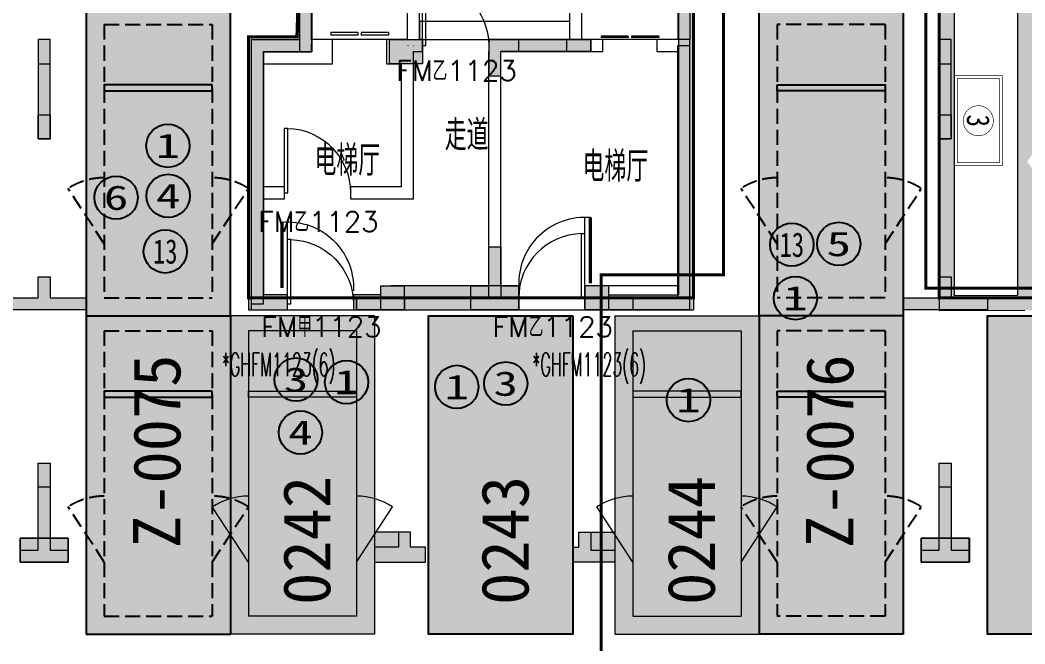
# Model space of a CAD drawing. Extents: x -264757 to 1033689, y 4049843 to 4347093.
# Drawn here: x -66683 to -49958, y 4122348 to 4132734 of the extents above; entities that cross this region are included whole.
import ezdxf
from ezdxf.enums import TextEntityAlignment as Align

# ---------------------------------------------------------------- set-up
doc = ezdxf.new("R2010")
doc.units = 0
doc.header["$LTSCALE"] = 1000
doc.header["$MEASUREMENT"] = 0
doc.linetypes.add('AX-01DK-PB01$1$A-001-车位参照B1$0$A-001-车位参照B1$0$A-001-车位参照B1$0$A-H4-001-基本图形$0$A-001-车位B1$0$DASH', pattern=[0.35, 0.25, -0.1])
doc.linetypes.add('DASH', pattern=[0.35, 0.25, -0.1])
doc.layers.get('0').update_dxf_attribs({"color": 8})
doc.layers.add('AX-01DK-PB01$0$AX-01DK-PB01$0$AX-001DK-01-PB01-02$0$A-3-WinF(Text)', color=8, linetype='Continuous', plot=False)
doc.layers.add('AX-01DK-PB01$0$AX-03CK-02-PB01$0$AX-03CK-02-PB01$0$WINDOW_TEXT', color=8, linetype='Continuous', plot=False)
for name, color, linetype in [('AX-01DK-PB01$0$AX-03CK-02-PB01$0$AX-03CK-02-PB01$0$PUB_HATCH', 8, 'Continuous'), ('PUB_HATCH', 8, 'Continuous'), ('不利因素13-紧邻铁爬梯', 7, 'Continuous'), ('不利因素3-紧邻房间出入口', 7, 'Continuous'), ('不利因素4-紧邻行车坡道', 7, 'Continuous'), ('不利因素5-单面靠墙', 7, 'Continuous'), ('不利因素6-双面靠墙', 7, 'Continuous'), ('不利因素9-坡道上停车', 7, 'Continuous'), ('不可售车位', 255, 'Continuous'), ('子母车位', 7, 'Continuous'), ('普通车位', 7, 'Continuous')]:
    doc.layers.add(name, color=color, linetype=linetype)
doc.layers.add('无关图层', color=8, linetype='Continuous', lineweight=0)
doc.layers.add('车位归属楼栋范围线', color=7, linetype='Continuous', true_color=0x19e6c7)
doc.styles.add('AX-01DK-PB01$0$AX-01DK-PB01$0$AX-001DK-01-PB01-02$0$_TCH_WINDOW', font='SIMPLEX', dxfattribs={"bigfont": 'GBCBIG'})
doc.styles.add('AX-01DK-PB01$0$AX-01DK-PB01$0$Standard', font='gbenor.shx', dxfattribs={"bigfont": 'gbcbig.shx'})
doc.styles.add('AX-01DK-PB01$0$AX-03CK-02-PB01$0$AX-03CK-02-PB01$0$_TCH_DIM_T3', font='SIMPLEX', dxfattribs={"width": 0.705882, "bigfont": 'GBCBIG'})
doc.styles.add('AX-ACK-BIANH1$0$黑体', font='simhei.ttf')
doc.styles.add('AX-ACK-P01-WALL$0$黑体', font='simhei.ttf')
doc.styles.add('SX-ACK-PB01-WNC-ALL$0$黑体', font='simhei.ttf')
doc.styles.add('坑编号', font='', dxfattribs={"width": 0.8})
doc.styles.add('黑体', font='simhei.ttf')
doc.styles.get('坑编号').set_extended_font_data('SimSun')

# ---------------------------------------------------------------- blocks, each defined once
blk = doc.blocks.new('SX-ACK-PB01-WNC-ALL$0$20200722.21182536')
at = {"layer": '不利因素3-紧邻房间出入口', "true_color": 0xe4d218}
h = blk.add_hatch(color=52, dxfattribs=at)
h.dxf.hatch_style = 1
edge = h.paths.add_edge_path()
edge.add_arc((360, 360), 360, 0, 360)
at = {"layer": '不利因素3-紧邻房间出入口'}
blk.add_circle((360, 360), 360, dxfattribs=at)
at = {"layer": '不利因素3-紧邻房间出入口', "style": 'SX-ACK-PB01-WNC-ALL$0$黑体', "width": 1.390625}
blk.add_text('3', height=407, dxfattribs=at).set_placement((156, 156), (564, 156), align=Align.FIT)
blk = doc.blocks.new('SX-ACK-PB01-WNC-ALL$0$20200722.21183209')
at = {"layer": '不利因素5-单面靠墙', "true_color": 0x6d711d}
h = blk.add_hatch(color=66, dxfattribs=at)
h.dxf.hatch_style = 1
edge = h.paths.add_edge_path()
edge.add_arc((360, 360), 360, 0, 360)
at = {"layer": '不利因素5-单面靠墙'}
blk.add_circle((360, 360), 360, dxfattribs=at)
at = {"layer": '不利因素5-单面靠墙', "style": 'SX-ACK-PB01-WNC-ALL$0$黑体', "width": 1.390625}
blk.add_text('5', height=407, dxfattribs=at).set_placement((156, 156), (564, 156), align=Align.FIT)
blk = doc.blocks.new('20200722.21182971')
at = {"layer": '不利因素4-紧邻行车坡道', "true_color": 0x9591ce}
h = blk.add_hatch(color=193, dxfattribs=at)
h.dxf.hatch_style = 1
edge = h.paths.add_edge_path()
edge.add_arc((360, 360), 360, 0, 360)
at = {"layer": '不利因素4-紧邻行车坡道'}
blk.add_circle((360, 360), 360, dxfattribs=at)
at = {"layer": '不利因素4-紧邻行车坡道', "style": '黑体', "width": 1.390625}
blk.add_text('4', height=407, dxfattribs=at).set_placement((156, 156), (564, 156), align=Align.FIT)
blk = doc.blocks.new('SX-ACK-PB01-WNC-ALL$0$20200722.21183455')
at = {"layer": '不利因素6-双面靠墙', "true_color": 0xf2b47b}
h = blk.add_hatch(color=31, dxfattribs=at)
h.dxf.hatch_style = 1
edge = h.paths.add_edge_path()
edge.add_arc((360, 360), 360, 0, 360)
at = {"layer": '不利因素6-双面靠墙'}
blk.add_circle((360, 360), 360, dxfattribs=at)
at = {"layer": '不利因素6-双面靠墙', "style": 'SX-ACK-PB01-WNC-ALL$0$黑体', "width": 1.390625}
blk.add_text('6', height=407, dxfattribs=at).set_placement((156, 156), (564, 156), align=Align.FIT)
blk = doc.blocks.new('20200722.22094563')
at = {"layer": '不利因素13-紧邻铁爬梯', "true_color": 0x9bc530}
h = blk.add_hatch(color=62, dxfattribs=at)
h.dxf.hatch_style = 1
edge = h.paths.add_edge_path()
edge.add_arc((360, 360), 360, 0, 360)
at = {"layer": '不利因素13-紧邻铁爬梯'}
blk.add_circle((360, 360), 360, dxfattribs=at)
at = {"layer": '不利因素13-紧邻铁爬梯', "style": '黑体', "width": 0.695313}
blk.add_text('13', height=407.3, dxfattribs=at).set_placement((156, 156), (564, 156), align=Align.FIT)
blk = doc.blocks.new('销控车位')
at = {"layer": '不可售车位', "true_color": 0x757b8a}
h = blk.add_hatch(color=8, dxfattribs=at)
h.dxf.hatch_style = 1
h.paths.add_polyline_path([(2400, 0), (2400, -5300), (0, -5300), (0, 0)])
at = {"layer": '不可售车位', "color": 8, "true_color": 0x757b8a}
blk.add_lwpolyline([(2400, 0), (2400, -5300), (0, -5300), (0, 0)], close=True, dxfattribs=at)
blk = doc.blocks.new('*U109')
at = {"layer": '无关图层', "const_width": 10}
for points in [[(1250, 100), (-250, 100), (-250, 900), (1250, 900)], [(1200, 150), (-200, 150), (-200, 850), (1200, 850)]]:
    blk.add_lwpolyline(points, close=True, dxfattribs=at)
blk.add_lwpolyline([(500, 750, 0.098491), (404, 731, 0.098491), (323, 677, 0.098491), (269, 596, 0.098491), (250, 500, 0.098491), (269, 404, 0.098491), (323, 323, 0.098491), (404, 269, 0.098491), (500, 250, 0.098491), (596, 269, 0.098491), (677, 323, 0.098491), (731, 404, 0.098491), (750, 500, 0.098491), (731, 596, 0.098491), (677, 677, 0.098491), (596, 731, 0.098491)], format="xyb", close=True, dxfattribs=at)
at = {"layer": '无关图层', "style": '坑编号', "width": 0.8}
blk.add_attdef('X', text='', height=380, dxfattribs=at).set_placement((500, 500), align=Align.MIDDLE_CENTER)
blk = doc.blocks.new('fasdfasdfasdfasdfasdf')
at = {"layer": '不利因素9-坡道上停车', "true_color": 0xe0aa15}
h = blk.add_hatch(color=42, dxfattribs=at)
h.dxf.hatch_style = 1
edge = h.paths.add_edge_path()
edge.add_arc((-119587, 4058555), 720, 0, 360)
at = {"layer": '不利因素9-坡道上停车'}
blk.add_circle((-119587, 4058555), 720, dxfattribs=at)
at = {"layer": '不利因素9-坡道上停车', "style": 'AX-ACK-P01-WALL$0$黑体', "width": 1.390625}
blk.add_text('1', height=815, dxfattribs=at).set_placement((-119994, 4058148), (-119180, 4058148), align=Align.FIT)
blk = doc.blocks.new('AX-01DK-PB01$0$AX-03CK-02-PB01$0$AX-03CK-02-PB01$0$$U_DORLIB2D$00000009')
at = {"layer": '无关图层'}
blk.add_line((0.5, 0.219), (0.5, 1.213), dxfattribs=at)
at = {"layer": '无关图层', "const_width": 0.05}
blk.add_lwpolyline([(0.583, 0.219), (0.583, 1.219)], dxfattribs=at)
at = {"layer": '无关图层'}
blk.add_arc((0.5, 0.219), 1.001, 85.224, 182.3859, dxfattribs=at)
blk = doc.blocks.new('_FZH')
blk.add_lwpolyline([(-0.5, -0.5), (0.5, -0.5), (0.5, 0.5), (-0.5, 0.5)], close=True)
at = {"layer": 'PUB_HATCH'}
blk.add_solid([(-0.5, -0.5), (0.5, -0.5), (-0.5, 0.5), (0.5, 0.5)], dxfattribs=at)
blk = doc.blocks.new('AX-01DK-PB01$0$AX-01DK-PB01$0$$DorLib2D$00000001')
at = {"layer": '无关图层'}
for p, q in [((0.45, 0.975), (0.5, 0.975)), ((0.45, 0), (0.45, 0.975)), ((0.5, 0), (0.5, 0.975)), ((0.5, 0), (0.45, 0))]:
    blk.add_line(p, q, dxfattribs=at)
at = {"layer": '无关图层', "lineweight": 13}
blk.add_arc((0.475, 0), 0.975, 91.4693, 180, dxfattribs=at)
blk = doc.blocks.new('AX-01DK-PB01$0$AX-01DK-PB01$0$AX-001DK-01-PP01$0$AX-001DK-01-PP01$0$$DORLIB2D$00000127')
at = {"layer": '无关图层'}
for points in [[(-0.533, 0.795), (-0.533, 0.69)], [(-0.033, 0.795), (-0.533, 0.795)], [(-0.033, 0.795), (-0.033, 0.69)], [(0.533, 0.795), (0.033, 0.795)], [(0.033, 0.795), (0.033, 0.69)], [(0.533, 0.795), (0.533, 0.69)], [(-0.033, 0.69), (-0.533, 0.69)], [(0.533, 0.69), (0.033, 0.69)], [(0.5, 0.5), (-0.5, 0.5)]]:
    blk.add_lwpolyline(points, dxfattribs=at)
blk = doc.blocks.new('A$C741380cb')
at = {"layer": '子母车位', "true_color": 0x0617f9}
h = blk.add_hatch(color=5, dxfattribs=at)
h.dxf.hatch_style = 1
h.paths.add_polyline_path([(2400, 0), (2400, -10400), (0, -10400), (0, 0)])
blk = doc.blocks.new('A$C7e5eb487')
at = {"layer": '普通车位', "true_color": 0xf18f8e}
h = blk.add_hatch(color=11, dxfattribs=at)
h.dxf.hatch_style = 1
h.paths.add_polyline_path([(2400, 0), (2400, -5300), (0, -5300), (0, 0)])

msp = doc.modelspace()

# ---------------------------------------------------------------- hatches: boundary and pattern name
at = {"layer": 'AX-01DK-PB01$0$AX-03CK-02-PB01$0$AX-03CK-02-PB01$0$PUB_HATCH'}
for points in [[(-49958.5, 4136041.4), (-50083.5, 4135958), (-50083.5, 4130380.2), (-49916.8, 4130380.3), (-49833.5, 4130505.3), (-49833.5, 4135958)], [(-55559.4, 4133783), (-55726.1, 4133783), (-55726.1, 4128158.4), (-55476.1, 4127908.4), (-55476.1, 4133658)], [(-51133.6, 4133908), (-51383.6, 4133658), (-51383.6, 4130578.6), (-51133.6, 4130578.6)], [(-61826.3, 4133031), (-62076.3, 4133031), (-62076.3, 4132457.4), (-61826.3, 4132207.4)], [(-62883.5, 4132457.4), (-62633.5, 4132207.4), (-61826.3, 4132207.4), (-62076.3, 4132457.4)], [(-62633.5, 4132207.4), (-62883.5, 4132457.4), (-62883.5, 4127907.4), (-62633.5, 4128157.4)], [(-51133.5, 4130578.6), (-51383.5, 4130578.6), (-51383.5, 4127900.6), (-51133.5, 4128150.9)], [(-49916.8, 4130380.3), (-50083.5, 4130380.2), (-50083.5, 4128152.2), (-49958.4, 4128069), (-49833.5, 4128152.5), (-49833.5, 4130255.3)], [(-60508.2, 4128305.9), (-60283.4, 4128305.9), (-60283.4, 4127908.1), (-60508.2, 4127908.1), (-60508.2, 4127907.7), (-58382.9, 4127908), (-58383, 4128308), (-60508.2, 4128307.7)], [(-57057.9, 4127908.5), (-57282.9, 4127908.5), (-57283, 4128308.2), (-57282.9, 4127908.2), (-57057.9, 4127908.2)], [(-62883.5, 4127907.4), (-62233.7, 4127907.5), (-62233.8, 4128157.5), (-62633.5, 4128157.4)], [(-60508.2, 4127908.1), (-60683.4, 4127908.1), (-60683.4, 4128157.7), (-61133.8, 4128157.6), (-61133.7, 4127907.6), (-60508.2, 4127907.7)], [(-56882.9, 4128158.2), (-56882.8, 4127908.6), (-57057.9, 4127908.5), (-57057.9, 4127908.2), (-55476.1, 4127908.4), (-55726.1, 4128158.4)], [(-51133.5, 4128150.9), (-51383.5, 4127900.6), (-49958.3, 4127902.4), (-49958.4, 4128069), (-50083.5, 4128152.2)], [(-49958.3, 4127902.4), (-49383.3, 4127903.1), (-49383.6, 4128153.1), (-49833.5, 4128152.5), (-49958.4, 4128069)]]:
    msp.add_hatch(color=256, dxfattribs=at).paths.add_polyline_path(points)
at = {"layer": '无关图层'}
h = msp.add_hatch(color=256, dxfattribs=at)
h.dxf.hatch_style = 1
h.paths.add_polyline_path([(-66383.2, 4130758), (-66183.2, 4130758), (-66183.2, 4132408), (-66383.2, 4132408)])
for points in [[(-66183.2, 4132408), (-66383.2, 4132408), (-66383.2, 4132008), (-66183.2, 4132008)], [(-59983, 4132008), (-60533, 4132008), (-60533, 4132408), (-59983, 4132408)], [(-58683.2, 4131808), (-58683.2, 4132208), (-58383.2, 4132208), (-58383.2, 4132408), (-58883.2, 4132408), (-58883.2, 4131808)], [(-57583, 4132408), (-57183, 4132408), (-57183, 4132208), (-57583, 4132208)], [(-51183.2, 4132408), (-51383.2, 4132408), (-51383.2, 4132008), (-51183.2, 4132008)], [(-66183.2, 4130758), (-66383.2, 4130758), (-66383.2, 4131158), (-66183.2, 4131158)], [(-51183.2, 4130758), (-51383.2, 4130758), (-51383.2, 4131158), (-51183.2, 4131158)], [(-58683.4, 4128308), (-58383, 4128308), (-58383, 4127908), (-59183.4, 4127908), (-59183.4, 4128308), (-58883.4, 4128308), (-58883.2, 4128958), (-58683.2, 4128958)], [(-66183.2, 4128108), (-65583.2, 4128108), (-65583.2, 4127908), (-66983.2, 4127908), (-66983.2, 4128108), (-66383.2, 4128108), (-66383.2, 4128458), (-66183.2, 4128458)], [(-51183.2, 4128108), (-50583.2, 4128108), (-50583.2, 4127908), (-51983.2, 4127908), (-51983.2, 4128108), (-51383.2, 4128108), (-51383.2, 4128458), (-51183.2, 4128458)], [(-61083.4, 4128108), (-60283.2, 4128108), (-60283.2, 4127908), (-61083.4, 4127908)], [(-57283.2, 4128108), (-56483, 4128108), (-56483, 4127908), (-57283.2, 4127908)], [(-66383.2, 4125358), (-66183.2, 4125358), (-66183.2, 4124958), (-66383.2, 4124958)], [(-51383.2, 4125358), (-51183.2, 4125358), (-51183.2, 4124958), (-51383.2, 4124958)], [(-66683.4, 4124108), (-66683.4, 4123708), (-65883.4, 4123708), (-65883.4, 4124108)], [(-59932.8, 4123708), (-59932.8, 4123958), (-60182.8, 4123958), (-60182.8, 4124208), (-60382.8, 4124208), (-60782.8, 4124208), (-60782.8, 4123708), (-60382.8, 4123708)], [(-57483.2, 4123708), (-57483.2, 4123958), (-57383.2, 4123958), (-57383.2, 4124208), (-57183.2, 4124208), (-56783.2, 4124208), (-56783.2, 4123708), (-57183.2, 4123708)], [(-51683.4, 4124108), (-51683.4, 4123708), (-50883.4, 4123708), (-50883.4, 4124108)]]:
    msp.add_hatch(color=256, dxfattribs=at).paths.add_polyline_path(points)
h = msp.add_hatch(color=256, dxfattribs=at)
h.dxf.hatch_style = 1
h.paths.add_polyline_path([(-58683.2, 4132208), (-58683.2, 4131808), (-58883.2, 4131808), (-58883.2, 4132208), (-58883.2, 4132208), (-58883.2, 4132408), (-60033.2, 4132408), (-60033.2, 4132408), (-57533.2, 4132408), (-57533.2, 4132408), (-57183.2, 4132408), (-57183.2, 4132208)])
h = msp.add_hatch(color=256, dxfattribs=at)
h.dxf.hatch_style = 1
h.paths.add_polyline_path([(-51383.2, 4130758), (-51183.2, 4130758), (-51183.2, 4132408), (-51383.2, 4132408)])
h = msp.add_hatch(color=256, dxfattribs=at)
h.dxf.hatch_style = 1
h.paths.add_polyline_path([(-59183.4, 4128108), (-58883.2, 4128108), (-58883.2, 4128958), (-58683.2, 4128958), (-58683.2, 4128108), (-58383, 4128108), (-58383, 4127908), (-59183.4, 4127908)])
h = msp.add_hatch(color=256, dxfattribs=at)
h.dxf.hatch_style = 1
h.paths.add_polyline_path([(-66983.2, 4128108), (-66383.2, 4128108), (-66383.2, 4128458), (-66183.2, 4128458), (-66183.2, 4128108), (-65583.2, 4128108), (-65583.2, 4127908), (-66983.2, 4127908)])
h = msp.add_hatch(color=256, dxfattribs=at)
h.dxf.hatch_style = 1
h.paths.add_polyline_path([(-51983.2, 4128108), (-51383.2, 4128108), (-51383.2, 4128458), (-51183.2, 4128458), (-51183.2, 4128108), (-50583.2, 4128108), (-50583.2, 4127908), (-51983.2, 4127908)])
h = msp.add_hatch(color=256, dxfattribs=at)
h.dxf.hatch_style = 1
h.paths.add_polyline_path([(-60283.2, 4128108), (-61083.4, 4128108), (-61083.4, 4127908), (-60283.2, 4127908)])
h = msp.add_hatch(color=256, dxfattribs=at)
h.dxf.hatch_style = 1
h.paths.add_polyline_path([(-57283.2, 4128108), (-56483, 4128108), (-56483, 4127908), (-57283.2, 4127908)])
h = msp.add_hatch(color=256, dxfattribs=at)
h.dxf.hatch_style = 1
h.paths.add_polyline_path([(-66683.2, 4123908), (-66383.2, 4123908), (-66383.2, 4125358), (-66183.2, 4125358), (-66183.2, 4123908), (-65883.2, 4123908), (-65883.2, 4123708), (-66683.2, 4123708)])
h = msp.add_hatch(color=256, dxfattribs=at)
h.dxf.hatch_style = 1
h.paths.add_polyline_path([(-51683.2, 4123908), (-51383.2, 4123908), (-51383.2, 4125358), (-51183.2, 4125358), (-51183.2, 4123908), (-50883.2, 4123908), (-50883.2, 4123708), (-51683.2, 4123708)])
h = msp.add_hatch(color=256, dxfattribs=at)
h.dxf.hatch_style = 1
h.paths.add_polyline_path([(-59932.8, 4123708), (-59932.8, 4123958), (-60182.8, 4123958), (-60182.8, 4124208), (-60382.8, 4124208), (-60382.8, 4123958), (-60782.8, 4123958), (-60782.8, 4123708), (-60382.8, 4123708)])
h = msp.add_hatch(color=256, dxfattribs=at)
h.dxf.hatch_style = 1
h.paths.add_polyline_path([(-57483.2, 4123708), (-57483.2, 4123958), (-57383.2, 4123958), (-57383.2, 4124208), (-57183.2, 4124208), (-57183.2, 4123908), (-56783.2, 4123908), (-56783.2, 4123708), (-57183.2, 4123708)])

# ---------------------------------------------------------------- linework, layer by layer
at = {"layer": '子母车位', "color": 8, "linetype": 'AX-01DK-PB01$1$A-001-车位参照B1$0$A-001-车位参照B1$0$A-001-车位参照B1$0$A-H4-001-基本图形$0$A-001-车位B1$0$DASH'}
for p, q in [((-65283.7, 4132658, 0), (-63483.7, 4132658, 0)), ((-65283.7, 4132658, 0), (-65283.7, 4128108, 0)), ((-63483.7, 4132658, 0), (-63483.7, 4128108, 0)), ((-52283.4, 4132658, 0), (-54083.4, 4132658, 0)), ((-54083.4, 4132658, 0), (-54083.4, 4128108, 0)), ((-52283.4, 4132658, 0), (-52283.4, 4128108, 0)), ((-65283.7, 4128108, 0), (-63483.7, 4128108, 0)), ((-52283.4, 4128108, 0), (-54083.4, 4128108, 0)), ((-65283.6, 4127558), (-63483.6, 4127558)), ((-65283.6, 4127558), (-65283.6, 4122808, 0)), ((-63483.6, 4127558), (-63483.6, 4122808, 0)), ((-52283.5, 4127558), (-54083.5, 4127558)), ((-54083.5, 4127558), (-54083.5, 4122808, 0)), ((-52283.5, 4127558), (-52283.5, 4122808, 0)), ((-65283.6, 4122808, 0), (-63483.6, 4122808, 0)), ((-52283.5, 4122808, 0), (-54083.5, 4122808, 0))]:
    msp.add_line(p, q, dxfattribs=at)
at = {"layer": '子母车位', "color": 83}
for p, q in [((-65583.6, 4127808), (-65583.6, 4122508, 0)), ((-65583.6, 4127808), (-63183.6, 4127808)), ((-63183.6, 4127808), (-63183.6, 4122508, 0)), ((-54383.5, 4127808), (-54383.5, 4122508, 0)), ((-51983.5, 4127808), (-54383.5, 4127808)), ((-51983.5, 4127808), (-51983.5, 4122508, 0)), ((-65583.6, 4122508, 0), (-63183.6, 4122508, 0)), ((-51983.5, 4122508, 0), (-54383.5, 4122508, 0))]:
    msp.add_line(p, q, dxfattribs=at)
at = {"layer": '子母车位', "color": 83, "elevation": 0}
for points in [[(-63183.7, 4132908), (-65583.7, 4132908), (-65583.6, 4127808), (-63183.6, 4127808)], [(-54383.4, 4132908), (-51983.4, 4132908), (-51983.4, 4127808), (-54383.4, 4127808)]]:
    msp.add_lwpolyline(points, close=True, dxfattribs=at)
at = {"layer": '子母车位', "elevation": 0}
for points in [[(-63483.7, 4131658), (-65283.7, 4131658), (-65283.7, 4131558), (-63483.7, 4131558)], [(-54083.4, 4131658), (-52283.4, 4131658), (-52283.4, 4131558), (-54083.4, 4131558)], [(-63483.6, 4126558), (-65283.6, 4126558), (-65283.6, 4126458), (-63483.6, 4126458)], [(-54083.5, 4126558), (-52283.5, 4126558), (-52283.5, 4126458), (-54083.5, 4126458)]]:
    msp.add_lwpolyline(points, close=True, dxfattribs=at)
at = {"layer": '子母车位', "linetype": 'AX-01DK-PB01$1$A-001-车位参照B1$0$A-001-车位参照B1$0$A-001-车位参照B1$0$A-H4-001-基本图形$0$A-001-车位B1$0$DASH', "elevation": 0}
for points in [[(-65283.7, 4129008), (-65883.7, 4129930)], [(-63483.7, 4129008), (-62883.7, 4129930)], [(-54083.4, 4129008), (-54683.4, 4129930)], [(-52283.4, 4129008), (-51683.4, 4129930)], [(-65283.6, 4123708), (-65883.6, 4124630)], [(-63483.6, 4123708), (-62883.6, 4124630)], [(-54083.5, 4123708), (-54683.5, 4124630)], [(-52283.5, 4123708), (-51683.5, 4124630)]]:
    msp.add_lwpolyline(points, dxfattribs=at)
at = {"layer": '子母车位', "linetype": 'AX-01DK-PB01$1$A-001-车位参照B1$0$A-001-车位参照B1$0$A-001-车位参照B1$0$A-H4-001-基本图形$0$A-001-车位B1$0$DASH'}
for centre, start, end in [((-65283.7, 4129008, 0), 90, 123.05573), ((-63483.7, 4129008, 0), 56.94427, 90), ((-54083.4, 4129008, 0), 90, 123.05573), ((-52283.4, 4129008, 0), 56.94427, 90), ((-65283.6, 4123708), 90, 123.05573), ((-63483.6, 4123708), 56.94427, 90), ((-54083.5, 4123708), 90, 123.05573), ((-52283.5, 4123708), 56.94427, 90)]:
    msp.add_arc(centre, 1100, start, end, dxfattribs=at)
at = {"layer": '无关图层'}
for p, q in [((-55733.2, 4136158), (-55733.2, 4132408)), ((-55533.2, 4135958), (-55533.2, 4132408)), ((-50083.5, 4135958), (-50083.5, 4130380.2)), ((-62033.7, 4132408.1), (-62033.7, 4134258.1)), ((-61833.7, 4132408.1), (-61833.7, 4134158.1)), ((-60233.7, 4132408.1), (-60233.7, 4134158.1)), ((-60033.7, 4132408.1), (-60033.7, 4134258.1)), ((-57533.7, 4132408.1), (-57533.7, 4134258.1)), ((-57333.7, 4132408.1), (-57333.7, 4134158.1)), ((-55733.4, 4134158.1), (-55733.4, 4132408.1)), ((-55533.4, 4134258.1), (-55533.4, 4132408.1)), ((-62033.5, 4133783), (-62033.5, 4132332.4)), ((-61833.5, 4133783), (-61833.5, 4132332.4)), ((-55726.1, 4133783), (-55726.1, 4128158.4)), ((-51133.6, 4133908), (-51133.6, 4130578.6)), ((-55476.1, 4133658), (-55476.1, 4127908.4)), ((-51383.6, 4133658), (-51383.6, 4130578.6)), ((-62076.3, 4133031), (-62076.3, 4132457.4)), ((-61826.3, 4133031), (-61826.3, 4132207.4)), ((-62883.5, 4132457.4), (-62076.3, 4132457.4)), ((-62883.5, 4132457.4), (-62883.5, 4127907.4)), ((-62833.7, 4132408.1), (-62033.7, 4132408.1)), ((-62833.7, 4129858.7), (-62833.7, 4132408.1)), ((-62833.5, 4128008), (-62833.5, 4132408)), ((-62833.5, 4132408), (-62033.5, 4132408)), ((-62033.5, 4132408), (-62033.5, 4132207.4)), ((-61483.7, 4132408.1), (-61833.7, 4132408.1)), ((-61833.5, 4132208), (-61833.5, 4132332.4)), ((-61483.7, 4132008.1), (-61483.7, 4132408.1)), ((-60233.7, 4132408.1), (-60583.7, 4132408.1)), ((-60583.7, 4132408.1), (-60583.7, 4132008.1)), ((-60232.1, 4132308.1), (-60232.1, 4132306.5)), ((-60127.4, 4132300.8), (-60126.9, 4132307.6)), ((-59983.4, 4132408.1), (-60033.7, 4132408.1)), ((-59983.4, 4132208.1), (-59983.4, 4132408.1)), ((-58783.4, 4132408.1), (-58883.4, 4132408.1)), ((-58883.4, 4132408.1), (-58883.4, 4132208.1)), ((-57533.7, 4132408.1), (-58783.4, 4132408.1)), ((-56983.7, 4132408.1), (-57333.7, 4132408.1)), ((-56983.7, 4132208.1), (-56983.7, 4132408.1)), ((-55533.5, 4132408.1), (-56083.7, 4132408.1)), ((-56083.7, 4132408.1), (-56083.7, 4132208.1)), ((-55533.4, 4132408.1), (-55733.4, 4132408.1)), ((-55733.4, 4128108), (-55733.4, 4132308)), ((-55733.4, 4132308), (-55533.4, 4132308)), ((-55533.2, 4132408), (-55733.2, 4132408)), ((-55533.5, 4127908.1), (-55533.5, 4132408.1)), ((-55533.4, 4127908), (-55533.4, 4132308)), ((-62633.5, 4128008), (-62633.5, 4132208)), ((-62633.5, 4132208), (-61833.5, 4132208)), ((-62633.5, 4132207.4), (-61826.3, 4132207.4)), ((-62633.5, 4132207.4), (-62633.5, 4128157.4)), ((-60133.7, 4132208.1), (-59983.4, 4132208.1)), ((-60133.7, 4129758.7), (-60133.7, 4132208.1)), ((-58883.4, 4128108.1), (-58883.4, 4132208.1)), ((-57433.7, 4132208.1), (-58683.4, 4132208.1)), ((-58683.4, 4128308.1), (-58683.4, 4132208.1)), ((-57433.7, 4132208.1), (-56983.7, 4132208.1)), ((-56083.7, 4132208.1), (-55733.5, 4132208.1)), ((-55733.5, 4128308.1), (-55733.5, 4132208.1)), ((-62633.7, 4132008.1), (-61933.7, 4132008.1)), ((-62633.7, 4129958.7), (-62633.7, 4132008.1)), ((-61933.7, 4132008.1), (-61483.7, 4132008.1)), ((-60583.7, 4132008.1), (-60333.7, 4132008.1)), ((-60333.7, 4129958.7), (-60333.7, 4132008.1)), ((-51383.5, 4130578.6), (-51383.5, 4127900.6)), ((-51133.6, 4130578.6), (-51133.5, 4130578.6)), ((-51133.5, 4130578.6), (-51133.5, 4128150.9)), ((-50083.5, 4130380.2), (-50083.5, 4128152.2)), ((-62284.2, 4129958.7), (-62633.7, 4129958.7)), ((-62284.2, 4129758.7), (-62284.2, 4129958.7)), ((-60333.7, 4129958.7), (-61184.2, 4129958.7)), ((-61184.2, 4129958.7), (-61184.2, 4129758.7)), ((-62833.7, 4127908.1), (-62833.7, 4129858.7)), ((-62633.7, 4129758.7), (-62284.2, 4129758.7)), ((-62633.7, 4128108.1), (-62633.7, 4129758.7)), ((-61184.2, 4129758.7), (-60133.7, 4129758.7)), ((-58383, 4128308), (-60508.2, 4128307.7)), ((-60508.2, 4128307.7), (-60508.2, 4128305.9)), ((-58383.6, 4128308.1), (-58683.4, 4128308.1)), ((-58383.6, 4127908.1), (-58383.6, 4128308.1)), ((-58382.9, 4127908), (-58383, 4128308)), ((-55733.5, 4128308.1), (-57283.6, 4128308.1)), ((-57283.6, 4128308.1), (-57283.6, 4127908.1)), ((-57283, 4128308.2), (-57282.9, 4127908.2)), ((-62233.7, 4128108.1), (-62633.7, 4128108.1)), ((-62233.8, 4128157.5), (-62633.5, 4128157.4)), ((-62233.7, 4127907.5), (-62233.8, 4128157.5)), ((-62233.7, 4127908.1), (-62233.7, 4128108.1)), ((-60683.4, 4128157.7), (-61133.8, 4128157.6)), ((-61133.8, 4128157.6), (-61133.7, 4127907.6)), ((-58883.4, 4128108.1), (-61133.7, 4128108.1)), ((-61133.7, 4128108.1), (-61133.7, 4127908.1)), ((-56882.9, 4128158.2), (-55726.1, 4128158.4)), ((-55733.4, 4128108), (-56882.9, 4128108)), ((-51133.5, 4128150.9), (-50083.5, 4128152.2)), ((-62833.5, 4128008), (-62633.5, 4128008)), ((-63183.6, 4127808), (-63183.6, 4122508, 0)), ((-60783.6, 4127808), (-63183.6, 4127808)), ((-62883.5, 4127907.4), (-62233.7, 4127907.5)), ((-62833.7, 4127908.1), (-62233.7, 4127908.1)), ((-62233.7, 4127907.5), (-61133.7, 4127907.6)), ((-61133.7, 4127908.1), (-58783.4, 4127908.1)), ((-61133.7, 4127907.6), (-60508.2, 4127907.7)), ((-60783.6, 4127808), (-60783.6, 4122508, 0)), ((-60508.2, 4127907.7), (-58382.9, 4127908)), ((-58783.4, 4127908.1), (-58383.6, 4127908.1)), ((-58382.9, 4127908), (-57282.9, 4127908.2)), ((-57283.6, 4127908.1), (-55533.5, 4127908.1)), ((-57282.9, 4127908.2), (-57057.9, 4127908.2)), ((-55533.4, 4127908), (-57082.9, 4127908)), ((-57057.9, 4127908.2), (-55476.1, 4127908.4)), ((-56783.5, 4127808), (-56783.5, 4122508, 0)), ((-56783.5, 4127808), (-54383.5, 4127808)), ((-54383.5, 4127808), (-54383.5, 4122508, 0)), ((-51383.5, 4127900.6), (-49958.3, 4127902.4)), ((-61083.6, 4127558), (-62883.6, 4127558)), ((-62883.6, 4127558), (-62883.6, 4122808, 0)), ((-61083.6, 4127558), (-61083.6, 4122808, 0)), ((-56483.5, 4127558), (-54683.5, 4127558)), ((-56483.5, 4127558), (-56483.5, 4122808, 0)), ((-54683.5, 4127558), (-54683.5, 4122808, 0)), ((-62883.6, 4126558), (-61083.6, 4126558)), ((-62883.6, 4126458), (-62883.6, 4126558)), ((-61083.6, 4126458), (-62883.6, 4126458)), ((-61083.6, 4126558), (-61083.6, 4126458)), ((-62883.6, 4123708), (-63483.6, 4124630)), ((-61083.6, 4123708), (-60483.6, 4124630)), ((-61083.6, 4122808, 0), (-62883.6, 4122808, 0)), ((-56483.5, 4122808, 0), (-54683.5, 4122808, 0)), ((-60783.6, 4122508, 0), (-63183.6, 4122508, 0)), ((-56783.5, 4122508, 0), (-54383.5, 4122508, 0))]:
    msp.add_line(p, q, dxfattribs=at)
for points in [[(-57533.7, 4132409.1), (-57533.7, 4132709.1), (-60033.7, 4132709.1), (-60033.7, 4132409.1), (-57533.7, 4132408.1), (-57533.7, 4132709.1)], [(-56483.5, 4123708), (-57083.5, 4124630)], [(-54683.5, 4123708), (-54083.5, 4124630)]]:
    msp.add_lwpolyline(points, dxfattribs=at)
for points in [[(-66383.2, 4130758), (-66183.2, 4130758), (-66183.2, 4132408), (-66383.2, 4132408)], [(-66183.2, 4132408), (-66383.2, 4132408), (-66383.2, 4132008), (-66183.2, 4132008)], [(-59983, 4132008), (-60533, 4132008), (-60533, 4132408), (-59983, 4132408)], [(-58883.2, 4131808), (-58683.2, 4131808), (-58683.2, 4132208), (-57183, 4132208), (-57183, 4132408), (-58883.2, 4132408)], [(-58683.2, 4131808), (-58683.2, 4132208), (-58383.2, 4132208), (-58383.2, 4132408), (-58883.2, 4132408), (-58883.2, 4131808)], [(-57583, 4132408), (-57183, 4132408), (-57183, 4132208), (-57583, 4132208)], [(-51383.2, 4130758), (-51183.2, 4130758), (-51183.2, 4132408), (-51383.2, 4132408)], [(-51183.2, 4132408), (-51383.2, 4132408), (-51383.2, 4132008), (-51183.2, 4132008)], [(-66183.2, 4130758), (-66383.2, 4130758), (-66383.2, 4131158), (-66183.2, 4131158)], [(-51183.2, 4130758), (-51383.2, 4130758), (-51383.2, 4131158), (-51183.2, 4131158)], [(-59183.4, 4128108), (-58883.2, 4128108), (-58883.2, 4128958), (-58683.2, 4128958), (-58683.2, 4128108), (-58383, 4128108), (-58383, 4127908), (-59183.4, 4127908)], [(-58683.4, 4128308), (-58383, 4128308), (-58383, 4127908), (-59183.4, 4127908), (-59183.4, 4128308), (-58883.4, 4128308), (-58883.2, 4128958), (-58683.2, 4128958)], [(-66983.2, 4128108), (-66383.2, 4128108), (-66383.2, 4128458), (-66183.2, 4128458), (-66183.2, 4128108), (-65583.2, 4128108), (-65583.2, 4127908), (-66983.2, 4127908)], [(-66183.2, 4128108), (-65583.2, 4128108), (-65583.2, 4127908), (-66983.2, 4127908), (-66983.2, 4128108), (-66383.2, 4128108), (-66383.2, 4128458), (-66183.2, 4128458)], [(-51983.2, 4128108), (-51383.2, 4128108), (-51383.2, 4128458), (-51183.2, 4128458), (-51183.2, 4128108), (-50583.2, 4128108), (-50583.2, 4127908), (-51983.2, 4127908)], [(-51183.2, 4128108), (-50583.2, 4128108), (-50583.2, 4127908), (-51983.2, 4127908), (-51983.2, 4128108), (-51383.2, 4128108), (-51383.2, 4128458), (-51183.2, 4128458)], [(-60283.2, 4128108), (-61083.4, 4128108), (-61083.4, 4127908), (-60283.2, 4127908)], [(-61083.4, 4128108), (-60283.2, 4128108), (-60283.2, 4127908), (-61083.4, 4127908)], [(-57283.2, 4128108), (-56483, 4128108), (-56483, 4127908), (-57283.2, 4127908)], [(-57283.2, 4128108), (-56483, 4128108), (-56483, 4127908), (-57283.2, 4127908)], [(-54683.5, 4126558), (-56483.5, 4126558), (-56483.5, 4126458), (-54683.5, 4126458)], [(-66683.2, 4123908), (-66383.2, 4123908), (-66383.2, 4125358), (-66183.2, 4125358), (-66183.2, 4123908), (-65883.2, 4123908), (-65883.2, 4123708), (-66683.2, 4123708)], [(-66383.2, 4125358), (-66183.2, 4125358), (-66183.2, 4124958), (-66383.2, 4124958)], [(-51683.2, 4123908), (-51383.2, 4123908), (-51383.2, 4125358), (-51183.2, 4125358), (-51183.2, 4123908), (-50883.2, 4123908), (-50883.2, 4123708), (-51683.2, 4123708)], [(-51383.2, 4125358), (-51183.2, 4125358), (-51183.2, 4124958), (-51383.2, 4124958)], [(-66683.4, 4124108), (-66683.4, 4123708), (-65883.4, 4123708), (-65883.4, 4124108)], [(-66683.2, 4124108), (-65883.2, 4124108), (-65883.2, 4123708), (-66683.2, 4123708)], [(-59932.8, 4123708), (-59932.8, 4123958), (-60182.8, 4123958), (-60182.8, 4124208), (-60382.8, 4124208), (-60382.8, 4123958), (-60782.8, 4123958), (-60782.8, 4123708), (-60382.8, 4123708)], [(-59932.8, 4123708), (-59932.8, 4123958), (-60182.8, 4123958), (-60182.8, 4124208), (-60382.8, 4124208), (-60382.8, 4124208), (-60782.8, 4124208), (-60782.8, 4123708), (-60382.8, 4123708)], [(-57483.2, 4123708), (-57483.2, 4123958), (-57383.2, 4123958), (-57383.2, 4124208), (-57183.2, 4124208), (-57183.2, 4123908), (-56783.2, 4123908), (-56783.2, 4123708), (-57183.2, 4123708)], [(-57483.2, 4123708), (-57483.2, 4123958), (-57383.2, 4123958), (-57383.2, 4124208), (-57183.2, 4124208), (-57183.2, 4124208), (-56783.2, 4124208), (-56783.2, 4123708), (-57183.2, 4123708)], [(-51683.4, 4124108), (-51683.4, 4123708), (-50883.4, 4123708), (-50883.4, 4124108)], [(-51683.2, 4124108), (-50883.2, 4124108), (-50883.2, 4123708), (-51683.2, 4123708)]]:
    msp.add_lwpolyline(points, close=True, dxfattribs=at)
for centre, start, end in [((-56483.5, 4123708, 0), 90, 123.05573), ((-54683.5, 4123708, 0), 56.94427, 90)]:
    msp.add_arc(centre, 1100, start, end, dxfattribs=at)
for centre, major_axis, start_param, end_param in [((-62883.6, 4123708, 0), (1007.8, 440.8), 1.1584848, 1.7354161), ((-61083.6, 4123708, 0), (341.3, 1045.7), -0.2614274, 0.315504)]:
    msp.add_ellipse(centre, major_axis=major_axis, ratio=1, start_param=start_param, end_param=end_param, dxfattribs=at)
at = {"layer": '车位归属楼栋范围线', "linetype": 'DASH', "ltscale": 5, "const_width": 50}
for points in [[(-58330.8, 4151410.9), (-58330.8, 4139628.4), (-36433.7, 4139628.4), (-36307.7, 4139628.4), (-36307.7, 4133378.6), (-40026, 4133378.6), (-40026, 4128270.8), (-51609, 4128270.8), (-51609, 4133231.1), (-54977.1, 4133231.1), (-54977.1, 4128491.5), (-57010.8, 4128491.5), (-57010.8, 4117413.7), (-55682.6, 4117413.7), (-55682.6, 4111438.7), (-40248, 4111438.7), (-40248, 4117040.2), (-26085.2, 4117040.2), (-26085.2, 4123708), (17816.6, 4123708)], [(-81083.2, 4129158.4), (-77883.5, 4129158.4), (-77883.6, 4128107.7), (-70483.3, 4128208.1), (-70483.2, 4133783), (-62033.5, 4133783), (-62076.3, 4132457.4), (-62883.5, 4132457.4), (-62883.5, 4128107.9), (-55476.1, 4128108.2), (-55476.1, 4133658), (-51383.6, 4133658), (-51383.6, 4128108), (-40480.1, 4128108)]]:
    msp.add_lwpolyline(points, dxfattribs=at)

# ---------------------------------------------------------------- block references
at = {"layer": '不利因素13-紧邻铁爬梯'}
for p in [(-54197.5, 4128634.6, 0), (-64626.8, 4128523.1, 0)]:
    msp.add_blockref('20200722.22094563', p, dxfattribs=at)
at = {"layer": '不利因素3-紧邻房间出入口'}
for p in [(-62450.8, 4126389.8, 0), (-58960.4, 4126322.3, 0)]:
    msp.add_blockref('SX-ACK-PB01-WNC-ALL$0$20200722.21182536', p, dxfattribs=at)
at = {"layer": '不利因素4-紧邻行车坡道'}
for p in [(-64578.8, 4129446.5, 0), (-62377.1, 4125507.8, 0)]:
    msp.add_blockref('20200722.21182971', p, dxfattribs=at)
at = {"layer": '不利因素5-单面靠墙'}
msp.add_blockref('SX-ACK-PB01-WNC-ALL$0$20200722.21183209', (-53417, 4128647.7, 0), dxfattribs=at)
at = {"layer": '不利因素6-双面靠墙'}
msp.add_blockref('SX-ACK-PB01-WNC-ALL$0$20200722.21183455', (-65445.1, 4129417.8, 0), dxfattribs=at)
at = {"layer": '不可售车位'}
for p in [(-59883.5, 4127808, 0), (-50583.6, 4127808)]:
    msp.add_blockref('销控车位', p, dxfattribs=at)
at = {"layer": '子母车位', "rotation": 180.0000000000001}
msp.add_blockref('A$C741380cb', (-63183.6, 4122508, 0), dxfattribs=at)
at = {"layer": '子母车位', "extrusion": (0, 0, -1), "zscale": -1, "rotation": 180.0000000000001}
msp.add_blockref('A$C741380cb', (54383.5, 4122508, 0), dxfattribs=at)
at = {"layer": '无关图层'}
ref = msp.add_blockref('AX-01DK-PB01$0$AX-01DK-PB01$0$$DorLib2D$00000001', (-59433.4, 4132308.1), dxfattribs=dict(at, xscale=1100, yscale=-1100, zscale=200, rotation=180))
ref.add_attrib('A', 'FM乙1123', (-60424.3, 4131722.8), dxfattribs={"layer": 'AX-01DK-PB01$0$AX-01DK-PB01$0$AX-001DK-01-PB01-02$0$A-3-WinF(Text)', "height": 337.59, "style": 'AX-01DK-PB01$0$AX-01DK-PB01$0$AX-001DK-01-PB01-02$0$_TCH_WINDOW'})
for name, p, xscale, yscale, zscale, rotation in [('AX-01DK-PB01$0$AX-01DK-PB01$0$AX-001DK-01-PP01$0$AX-001DK-01-PP01$0$$DORLIB2D$00000127', (-61033.7, 4132208.1), 900, 400, 400, 7.18802077203014e-09), ('AX-01DK-PB01$0$AX-01DK-PB01$0$AX-001DK-01-PP01$0$AX-001DK-01-PP01$0$$DORLIB2D$00000127', (-56533.7, 4132308.1), -900, -200, 200, 179.9999999925303), ('_FZH', (-57082.9, 4128108.4), 399.7120079290449, 400.0558858973556, 400.0558858973556, 90.0160045278192)]:
    msp.add_blockref(name, p, dxfattribs=dict(at, xscale=xscale, yscale=yscale, zscale=zscale, rotation=rotation))
at = {"layer": '无关图层', "rotation": 270}
msp.add_blockref('*U109', (-51233.5, 4131558), dxfattribs=at).add_auto_attribs({'X': '3'})
at = {"layer": '无关图层'}
ref = msp.add_blockref('AX-01DK-PB01$0$AX-01DK-PB01$0$$DorLib2D$00000001', (-61734.2, 4129858.7), dxfattribs=dict(at, xscale=-1100, yscale=1100, zscale=200, rotation=4.90912974041857e-10))
ref.add_attrib('A', 'FM乙1123', (-62725.2, 4129208.6), dxfattribs={"layer": 'AX-01DK-PB01$0$AX-01DK-PB01$0$AX-001DK-01-PB01-02$0$A-3-WinF(Text)', "height": 337.59, "style": 'AX-01DK-PB01$0$AX-01DK-PB01$0$AX-001DK-01-PB01-02$0$_TCH_WINDOW'})
ref = msp.add_blockref('AX-01DK-PB01$0$AX-03CK-02-PB01$0$AX-03CK-02-PB01$0$$U_DORLIB2D$00000009', (-57833, 4128108.1), dxfattribs=dict(at, xscale=1100, yscale=1100, zscale=400, rotation=0.0080022691261424))
ref.add_attrib('A', '*GHFM1123(6)', (-58154.8, 4126807.6), dxfattribs={"layer": 'AX-01DK-PB01$0$AX-03CK-02-PB01$0$AX-03CK-02-PB01$0$WINDOW_TEXT', "height": 386.75, "rotation": 0.008, "style": 'AX-01DK-PB01$0$AX-03CK-02-PB01$0$AX-03CK-02-PB01$0$_TCH_DIM_T3', "width": 0.49827})
ref = msp.add_blockref('AX-01DK-PB01$0$AX-03CK-02-PB01$0$AX-03CK-02-PB01$0$$U_DORLIB2D$00000009', (-61683.7, 4128032.6), dxfattribs=dict(at, xscale=-1100, yscale=1100, zscale=250, rotation=0.008002269122537698))
ref.add_attrib('A', '*GHFM1123(6)', (-63324.5, 4126806), dxfattribs={"layer": 'AX-01DK-PB01$0$AX-03CK-02-PB01$0$AX-03CK-02-PB01$0$WINDOW_TEXT', "height": 386.75, "rotation": 0.008, "style": 'AX-01DK-PB01$0$AX-03CK-02-PB01$0$AX-03CK-02-PB01$0$_TCH_DIM_T3', "width": 0.49827})
ref = msp.add_blockref('AX-01DK-PB01$0$AX-01DK-PB01$0$$DorLib2D$00000001', (-57833.6, 4128108.1), dxfattribs=dict(at, xscale=-1100, yscale=-1100, zscale=400, rotation=179.9999999995595))
ref.add_attrib('A', 'FM乙1123', (-58824.6, 4127458.1), dxfattribs={"layer": 'AX-01DK-PB01$0$AX-01DK-PB01$0$AX-001DK-01-PB01-02$0$A-3-WinF(Text)', "height": 337.59, "rotation": 360, "style": 'AX-01DK-PB01$0$AX-01DK-PB01$0$AX-001DK-01-PB01-02$0$_TCH_WINDOW'})
ref = msp.add_blockref('AX-01DK-PB01$0$AX-01DK-PB01$0$$DorLib2D$00000001', (-61683.7, 4128008.1), dxfattribs=dict(at, xscale=-1100, yscale=1100, zscale=200, rotation=4.930354599129477e-10))
ref.add_attrib('A', 'FM甲1123', (-62674.7, 4127458.1), dxfattribs={"layer": 'AX-01DK-PB01$0$AX-01DK-PB01$0$AX-001DK-01-PB01-02$0$A-3-WinF(Text)', "height": 337.59, "style": 'AX-01DK-PB01$0$AX-01DK-PB01$0$AX-001DK-01-PB01-02$0$_TCH_WINDOW'})
at = {"layer": '无关图层', "xscale": 399.9438779791817, "yscale": 397.8682712526061, "zscale": 397.8682712526061}
msp.add_blockref('_FZH', (-60483.4, 4128107), dxfattribs=at)
at = {"layer": '普通车位', "extrusion": (0, 0, -1), "zscale": -0.9999999999999998, "rotation": 180}
msp.add_blockref('A$C7e5eb487', (63183.6, 4122508, 0), dxfattribs=at)
at = {"layer": '普通车位', "rotation": 180}
msp.add_blockref('A$C7e5eb487', (-54383.5, 4122508, 0), dxfattribs=at)
at = {"layer": '车位归属楼栋范围线', "xscale": 0.5, "yscale": 0.5, "zscale": 0.5}
for p in [(-4429.6, 2101363.9, 0), (6014.8, 2098828, 0), (-1456.4, 2097428.5, 0), (379.1, 2097348.7, 0), (4235.4, 2097129.8, 0)]:
    msp.add_blockref('fasdfasdfasdfasdfasdf', p, dxfattribs=at)

# ---------------------------------------------------------------- texts
at = {"layer": '无关图层', "style": 'AX-01DK-PB01$0$AX-01DK-PB01$0$Standard'}
for s, p in [('走道', (-59615.1, 4130564.5)), ('电梯厅', (-61783.4, 4130142)), ('电梯厅', (-57322.3, 4130042))]:
    msp.add_text(s, height=506.38, dxfattribs=at).set_placement(p)
at = {"layer": '无关图层', "style": 'AX-ACK-BIANH1$0$黑体'}
for s, p in [('Z-0075', (-64014.4, 4123946.1, 0)), ('Z-0076', (-52814.2, 4123946.1)), ('0242', (-61519.5, 4122998.2)), ('0243', (-58219.4, 4122998.2)), ('0244', (-55119.4, 4122998.2))]:
    msp.add_text(s, height=788.61, rotation=90, dxfattribs=at).set_placement(p)

doc.saveas('drawing.dxf')
